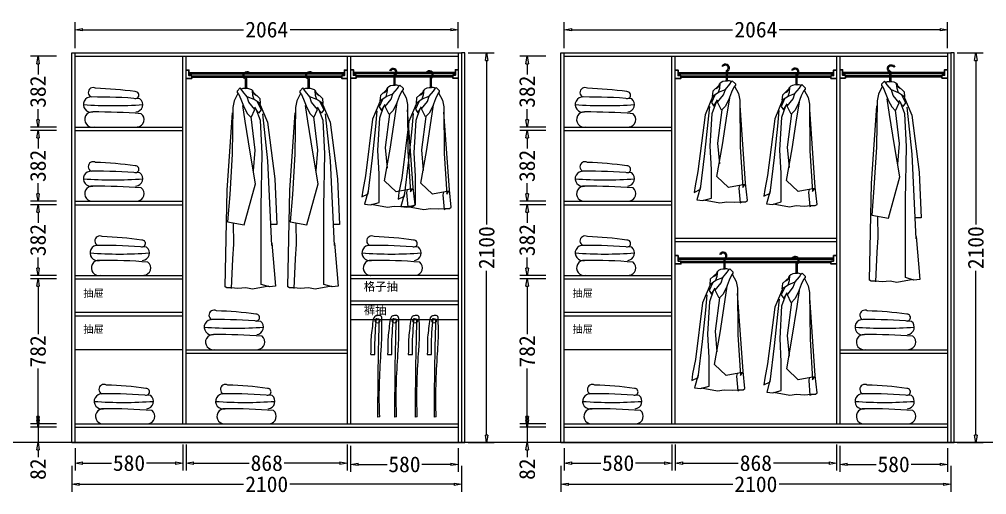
# Model space of a CAD drawing. Header units: millimetres. Extents: x 304407 to 361076, y -1262425 to -1203358.
# Drawn here: x 311761 to 316973, y -1225863 to -1223301 of the extents above; entities that cross this region are included whole.
import ezdxf

# ---------------------------------------------------------------- set-up
doc = ezdxf.new("R2010")
doc.units = ezdxf.units.MM
doc.header["$LTSCALE"] = 20
doc.layers.get('Defpoints').update_dxf_attribs({"color": 250})
for name, color, linetype in [('4', 1, 'Continuous'), ('6', 6, 'Continuous'), ('8', 8, 'Continuous'), ('LAYER10', 11, 'Continuous'), ('LAYER8', 11, 'Continuous'), ('图层3', 4, 'Continuous'), ('墙体', 40, 'Continuous')]:
    doc.layers.add(name, color=color, linetype=linetype)
doc.styles.get("Standard").update_dxf_attribs({"font": 'SimSun.ttf', "height": 85})
doc.styles.add('text', font='SimSun.ttf', dxfattribs={"height": 85})
doc.dimstyles.new('周文晶', dxfattribs={"dimtxt": 70, "dimasz": 40, "dimexe": 40, "dimexo": 30, "dimgap": 10, "dimtad": 0, "dimdec": 0, "dimtxsty": 'Standard', "dimblk": 'CLOSEDBLANK', "dimcen": 200, "dimclrd": 256, "dimclre": 256, "dimadec": 0, "dimazin": 0, "dimtfac": 1, "dimtdec": 0, "dimtmove": 0, "dimatfit": 3, "dimldrblk": 'CLOSEDBLANK', "dimfxl": 100, "dimfxlon": 1, "dimarcsym": 0})

# ---------------------------------------------------------------- blocks, each defined once
blk = doc.blocks.new('_ClosedBlank')
at = {"color": 0, "linetype": 'ByBlock', "lineweight": -2}
for p, q in [((-1, 0.17), (0, 0)), ((-1, 0.17), (-1, -0.17)), ((0, 0), (-1, -0.17))]:
    blk.add_line(p, q, dxfattribs=at)
blk = doc.blocks.new('*D796')
at = {"lineweight": -2, "transparency": 16777216}
for p, q in [((314697.3, -1225611.8), (314697.3, -1225733.3)), ((315277.3, -1225593.3), (315277.3, -1225733.3)), ((314737.3, -1225693.3), (314893.2, -1225693.3)), ((315237.3, -1225693.3), (315081.3, -1225693.3))]:
    blk.add_line(p, q, dxfattribs=at)
at = {"layer": 'Defpoints', "color": 0, "transparency": 16777216}
for p in [(315277.3, -1225481.8), (314697.3, -1225581.8), (315277.3, -1225693.3)]:
    blk.add_point(p, dxfattribs=at)
at = {"lineweight": -2, "transparency": 16777216, "xscale": 40, "yscale": 40, "zscale": 40, "rotation": 180}
blk.add_blockref('_ClosedBlank', (314697.3, -1225693.3), dxfattribs=at)
at = {"lineweight": -2, "transparency": 16777216, "xscale": 40, "yscale": 40, "zscale": 40}
blk.add_blockref('_ClosedBlank', (315277.3, -1225693.3), dxfattribs=at)
at = {"color": 0, "transparency": 16777216, "insert": (314987.3, -1225693.3), "char_height": 85, "attachment_point": 5}
blk.add_mtext('580', dxfattribs=at)
blk = doc.blocks.new('*D797')
at = {"lineweight": -2, "transparency": 16777216}
for p, q in [((315295.3, -1225593.3), (315295.3, -1225733.3)), ((316163.3, -1225593.3), (316163.3, -1225733.3)), ((315335.3, -1225693.3), (315634.7, -1225693.3)), ((316123.3, -1225693.3), (315823.8, -1225693.3))]:
    blk.add_line(p, q, dxfattribs=at)
at = {"layer": 'Defpoints', "color": 0, "transparency": 16777216}
for p in [(315295.3, -1223499.8), (316163.3, -1225481.8), (316163.3, -1225693.3)]:
    blk.add_point(p, dxfattribs=at)
at = {"lineweight": -2, "transparency": 16777216, "xscale": 40, "yscale": 40, "zscale": 40, "rotation": 180}
blk.add_blockref('_ClosedBlank', (315295.3, -1225693.3), dxfattribs=at)
at = {"lineweight": -2, "transparency": 16777216, "xscale": 40, "yscale": 40, "zscale": 40}
blk.add_blockref('_ClosedBlank', (316163.3, -1225693.3), dxfattribs=at)
at = {"color": 0, "transparency": 16777216, "insert": (315729.3, -1225693.3), "char_height": 85, "attachment_point": 5}
blk.add_mtext('868', dxfattribs=at)
blk = doc.blocks.new('*D798')
at = {"lineweight": -2, "transparency": 16777216}
for p, q in [((314697.3, -1223456.4), (314697.3, -1223316.4)), ((316761.3, -1223456.4), (316761.3, -1223316.4)), ((314737.3, -1223356.4), (315603.6, -1223356.4)), ((316721.3, -1223356.4), (315855, -1223356.4))]:
    blk.add_line(p, q, dxfattribs=at)
at = {"layer": 'Defpoints', "color": 0, "transparency": 16777216}
for p in [(316761.3, -1223356.4), (314697.3, -1223499.8), (316761.3, -1223499.8)]:
    blk.add_point(p, dxfattribs=at)
at = {"lineweight": -2, "transparency": 16777216, "xscale": 40, "yscale": 40, "zscale": 40, "rotation": 180}
blk.add_blockref('_ClosedBlank', (314697.3, -1223356.4), dxfattribs=at)
at = {"lineweight": -2, "transparency": 16777216, "xscale": 40, "yscale": 40, "zscale": 40}
blk.add_blockref('_ClosedBlank', (316761.3, -1223356.4), dxfattribs=at)
at = {"color": 0, "transparency": 16777216, "insert": (315729.3, -1223356.4), "char_height": 85, "attachment_point": 5}
blk.add_mtext('2064', dxfattribs=at)
blk = doc.blocks.new('*D799')
at = {"lineweight": -2, "transparency": 16777216}
for p, q in [((314679.3, -1225707.4), (314679.3, -1225847.4)), ((316779.3, -1225707.4), (316779.3, -1225847.4)), ((314719.3, -1225807.4), (315604.5, -1225807.4)), ((316739.3, -1225807.4), (315854, -1225807.4))]:
    blk.add_line(p, q, dxfattribs=at)
at = {"layer": 'Defpoints', "color": 0, "transparency": 16777216}
for p in [(314679.3, -1225581.8), (316779.3, -1225581.8), (316779.3, -1225807.4)]:
    blk.add_point(p, dxfattribs=at)
at = {"lineweight": -2, "transparency": 16777216, "xscale": 40, "yscale": 40, "zscale": 40, "rotation": 180}
blk.add_blockref('_ClosedBlank', (314679.3, -1225807.4), dxfattribs=at)
at = {"lineweight": -2, "transparency": 16777216, "xscale": 40, "yscale": 40, "zscale": 40}
blk.add_blockref('_ClosedBlank', (316779.3, -1225807.4), dxfattribs=at)
at = {"color": 0, "transparency": 16777216, "insert": (315729.3, -1225807.4), "char_height": 85, "attachment_point": 5}
blk.add_mtext('2100', dxfattribs=at)
blk = doc.blocks.new('*D800')
at = {"lineweight": -2, "transparency": 16777216}
for p, q in [((314497, -1225459.8), (314497, -1225419.8)), ((314597, -1225499.8), (314457, -1225499.8)), ((314497, -1225499.8), (314497, -1225581.8)), ((314597, -1225581.8), (314457, -1225581.8)), ((314497, -1225621.8), (314497, -1225661.8))]:
    blk.add_line(p, q, dxfattribs=at)
at = {"layer": 'Defpoints', "color": 0, "transparency": 16777216}
for p in [(314497, -1225499.8), (314697.3, -1225499.8), (314679.3, -1225581.8)]:
    blk.add_point(p, dxfattribs=at)
at = {"lineweight": -2, "transparency": 16777216, "xscale": 40, "yscale": 40, "zscale": 40}
for p, rotation in [((314497, -1225499.8), 270), ((314497, -1225581.8), 90)]:
    blk.add_blockref('_ClosedBlank', p, dxfattribs=dict(at, rotation=rotation))
at = {"color": 0, "transparency": 16777216, "insert": (314497, -1225725.9), "char_height": 85, "attachment_point": 5, "rotation": 90}
blk.add_mtext('82', dxfattribs=at)
blk = doc.blocks.new('*D801')
at = {"lineweight": -2, "transparency": 16777216}
for p, q in [((314597, -1224699.8), (314457, -1224699.8)), ((314497, -1224739.8), (314497, -1224997.7)), ((314497, -1225441.8), (314497, -1225183.9)), ((314597, -1225481.8), (314457, -1225481.8))]:
    blk.add_line(p, q, dxfattribs=at)
at = {"layer": 'Defpoints', "color": 0, "transparency": 16777216}
for p in [(314497, -1224699.8), (314697.3, -1224699.8), (314697.3, -1225481.8)]:
    blk.add_point(p, dxfattribs=at)
at = {"lineweight": -2, "transparency": 16777216, "xscale": 40, "yscale": 40, "zscale": 40}
for p, rotation in [((314497, -1224699.8), 90), ((314497, -1225481.8), 270)]:
    blk.add_blockref('_ClosedBlank', p, dxfattribs=dict(at, rotation=rotation))
at = {"color": 0, "transparency": 16777216, "insert": (314497, -1225090.8), "char_height": 85, "attachment_point": 5, "rotation": 90}
blk.add_mtext('782', dxfattribs=at)
blk = doc.blocks.new('*D802')
at = {"lineweight": -2, "transparency": 16777216}
for p, q in [((314597, -1224299.8), (314457, -1224299.8)), ((314497, -1224339.8), (314497, -1224397.4)), ((314497, -1224641.8), (314497, -1224584.1)), ((314597, -1224681.8), (314457, -1224681.8))]:
    blk.add_line(p, q, dxfattribs=at)
at = {"layer": 'Defpoints', "color": 0, "transparency": 16777216}
for p in [(314497, -1224299.8), (314697.3, -1224299.8), (314697.3, -1224681.8)]:
    blk.add_point(p, dxfattribs=at)
at = {"lineweight": -2, "transparency": 16777216, "xscale": 40, "yscale": 40, "zscale": 40}
for p, rotation in [((314497, -1224299.8), 90), ((314497, -1224681.8), 270)]:
    blk.add_blockref('_ClosedBlank', p, dxfattribs=dict(at, rotation=rotation))
at = {"color": 0, "transparency": 16777216, "insert": (314497, -1224490.8), "char_height": 85, "attachment_point": 5, "rotation": 90}
blk.add_mtext('382', dxfattribs=at)
blk = doc.blocks.new('*D803')
at = {"lineweight": -2, "transparency": 16777216}
for p, q in [((314597, -1223899.8), (314457, -1223899.8)), ((314497, -1223939.8), (314497, -1223997.4)), ((314497, -1224241.8), (314497, -1224184.1)), ((314597, -1224281.8), (314457, -1224281.8))]:
    blk.add_line(p, q, dxfattribs=at)
at = {"layer": 'Defpoints', "color": 0, "transparency": 16777216}
for p in [(314497, -1223899.8), (314697.3, -1223899.8), (314697.3, -1224281.8)]:
    blk.add_point(p, dxfattribs=at)
at = {"lineweight": -2, "transparency": 16777216, "xscale": 40, "yscale": 40, "zscale": 40}
for p, rotation in [((314497, -1223899.8), 90), ((314497, -1224281.8), 270)]:
    blk.add_blockref('_ClosedBlank', p, dxfattribs=dict(at, rotation=rotation))
at = {"color": 0, "transparency": 16777216, "insert": (314497, -1224090.8), "char_height": 85, "attachment_point": 5, "rotation": 90}
blk.add_mtext('382', dxfattribs=at)
blk = doc.blocks.new('*D804')
at = {"lineweight": -2, "transparency": 16777216}
for p, q in [((314597, -1223499.8), (314457, -1223499.8)), ((314497, -1223539.8), (314497, -1223597.4)), ((314497, -1223841.8), (314497, -1223784.1)), ((314597, -1223881.8), (314457, -1223881.8))]:
    blk.add_line(p, q, dxfattribs=at)
at = {"layer": 'Defpoints', "color": 0, "transparency": 16777216}
for p in [(314497, -1223499.8), (314697.3, -1223499.8), (314697.3, -1223881.8)]:
    blk.add_point(p, dxfattribs=at)
at = {"lineweight": -2, "transparency": 16777216, "xscale": 40, "yscale": 40, "zscale": 40}
for p, rotation in [((314497, -1223499.8), 90), ((314497, -1223881.8), 270)]:
    blk.add_blockref('_ClosedBlank', p, dxfattribs=dict(at, rotation=rotation))
at = {"color": 0, "transparency": 16777216, "insert": (314497, -1223690.8), "char_height": 85, "attachment_point": 5, "rotation": 90}
blk.add_mtext('382', dxfattribs=at)
blk = doc.blocks.new('*D805')
at = {"lineweight": -2, "transparency": 16777216}
for p, q in [((316814.2, -1223481.8), (316954.2, -1223481.8)), ((316914.2, -1223521.8), (316914.2, -1224407)), ((316914.2, -1225541.8), (316914.2, -1224656.5)), ((316814.2, -1225581.8), (316954.2, -1225581.8))]:
    blk.add_line(p, q, dxfattribs=at)
at = {"layer": 'Defpoints', "color": 0, "transparency": 16777216}
for p in [(316779.3, -1223481.8), (316914.2, -1223481.8), (316779.3, -1225581.8)]:
    blk.add_point(p, dxfattribs=at)
at = {"lineweight": -2, "transparency": 16777216, "xscale": 40, "yscale": 40, "zscale": 40}
for p, rotation in [((316914.2, -1223481.8), 90), ((316914.2, -1225581.8), 270)]:
    blk.add_blockref('_ClosedBlank', p, dxfattribs=dict(at, rotation=rotation))
at = {"color": 0, "transparency": 16777216, "insert": (316914.2, -1224531.8), "char_height": 85, "attachment_point": 5, "rotation": 90}
blk.add_mtext('2100', dxfattribs=at)
blk = doc.blocks.new('*D806')
at = {"lineweight": -2, "transparency": 16777216}
for p, q in [((316181.3, -1225600), (316181.3, -1225740)), ((316761.3, -1225611.8), (316761.3, -1225740)), ((316221.3, -1225700), (316377.2, -1225700)), ((316721.3, -1225700), (316565.3, -1225700))]:
    blk.add_line(p, q, dxfattribs=at)
at = {"layer": 'Defpoints', "color": 0, "transparency": 16777216}
for p in [(316181.3, -1225481.8), (316761.3, -1225581.8), (316761.3, -1225700)]:
    blk.add_point(p, dxfattribs=at)
at = {"lineweight": -2, "transparency": 16777216, "xscale": 40, "yscale": 40, "zscale": 40, "rotation": 180}
blk.add_blockref('_ClosedBlank', (316181.3, -1225700), dxfattribs=at)
at = {"lineweight": -2, "transparency": 16777216, "xscale": 40, "yscale": 40, "zscale": 40}
blk.add_blockref('_ClosedBlank', (316761.3, -1225700), dxfattribs=at)
at = {"color": 0, "transparency": 16777216, "insert": (316471.3, -1225700), "char_height": 85, "attachment_point": 5}
blk.add_mtext('580', dxfattribs=at)
blk = doc.blocks.new('*D752')
at = {"lineweight": -2, "transparency": 16777216}
for p, q in [((312062.1, -1225611.8), (312062.1, -1225733.3)), ((312642.1, -1225593.3), (312642.1, -1225733.3)), ((312102.1, -1225693.3), (312258.1, -1225693.3)), ((312602.1, -1225693.3), (312446.2, -1225693.3))]:
    blk.add_line(p, q, dxfattribs=at)
at = {"layer": 'Defpoints', "color": 0, "transparency": 16777216}
for p in [(312642.1, -1225481.8), (312062.1, -1225581.8), (312642.1, -1225693.3)]:
    blk.add_point(p, dxfattribs=at)
at = {"lineweight": -2, "transparency": 16777216, "xscale": 40, "yscale": 40, "zscale": 40, "rotation": 180}
blk.add_blockref('_ClosedBlank', (312062.1, -1225693.3), dxfattribs=at)
at = {"lineweight": -2, "transparency": 16777216, "xscale": 40, "yscale": 40, "zscale": 40}
blk.add_blockref('_ClosedBlank', (312642.1, -1225693.3), dxfattribs=at)
at = {"color": 0, "transparency": 16777216, "insert": (312352.1, -1225693.3), "char_height": 85, "attachment_point": 5}
blk.add_mtext('580', dxfattribs=at)
blk = doc.blocks.new('*D753')
at = {"lineweight": -2, "transparency": 16777216}
for p, q in [((312660.1, -1225593.3), (312660.1, -1225733.3)), ((313528.1, -1225593.3), (313528.1, -1225733.3)), ((312700.1, -1225693.3), (312999.6, -1225693.3)), ((313488.1, -1225693.3), (313188.7, -1225693.3))]:
    blk.add_line(p, q, dxfattribs=at)
at = {"layer": 'Defpoints', "color": 0, "transparency": 16777216}
for p in [(312660.1, -1223499.8), (313528.1, -1225481.8), (313528.1, -1225693.3)]:
    blk.add_point(p, dxfattribs=at)
at = {"lineweight": -2, "transparency": 16777216, "xscale": 40, "yscale": 40, "zscale": 40, "rotation": 180}
blk.add_blockref('_ClosedBlank', (312660.1, -1225693.3), dxfattribs=at)
at = {"lineweight": -2, "transparency": 16777216, "xscale": 40, "yscale": 40, "zscale": 40}
blk.add_blockref('_ClosedBlank', (313528.1, -1225693.3), dxfattribs=at)
at = {"color": 0, "transparency": 16777216, "insert": (313094.1, -1225693.3), "char_height": 85, "attachment_point": 5}
blk.add_mtext('868', dxfattribs=at)
blk = doc.blocks.new('*D754')
at = {"lineweight": -2, "transparency": 16777216}
for p, q in [((312062.1, -1223456.4), (312062.1, -1223316.4)), ((314126.1, -1223456.4), (314126.1, -1223316.4)), ((312102.1, -1223356.4), (312968.5, -1223356.4)), ((314086.1, -1223356.4), (313219.8, -1223356.4))]:
    blk.add_line(p, q, dxfattribs=at)
at = {"layer": 'Defpoints', "color": 0, "transparency": 16777216}
for p in [(314126.1, -1223356.4), (312062.1, -1223499.8), (314126.1, -1223499.8)]:
    blk.add_point(p, dxfattribs=at)
at = {"lineweight": -2, "transparency": 16777216, "xscale": 40, "yscale": 40, "zscale": 40, "rotation": 180}
blk.add_blockref('_ClosedBlank', (312062.1, -1223356.4), dxfattribs=at)
at = {"lineweight": -2, "transparency": 16777216, "xscale": 40, "yscale": 40, "zscale": 40}
blk.add_blockref('_ClosedBlank', (314126.1, -1223356.4), dxfattribs=at)
at = {"color": 0, "transparency": 16777216, "insert": (313094.1, -1223356.4), "char_height": 85, "attachment_point": 5}
blk.add_mtext('2064', dxfattribs=at)
blk = doc.blocks.new('*D755')
at = {"lineweight": -2, "transparency": 16777216}
for p, q in [((312044.1, -1225707.4), (312044.1, -1225847.4)), ((314144.1, -1225707.4), (314144.1, -1225847.4)), ((312084.1, -1225807.4), (312969.4, -1225807.4)), ((314104.1, -1225807.4), (313218.9, -1225807.4))]:
    blk.add_line(p, q, dxfattribs=at)
at = {"layer": 'Defpoints', "color": 0, "transparency": 16777216}
for p in [(312044.1, -1225581.8), (314144.1, -1225581.8), (314144.1, -1225807.4)]:
    blk.add_point(p, dxfattribs=at)
at = {"lineweight": -2, "transparency": 16777216, "xscale": 40, "yscale": 40, "zscale": 40, "rotation": 180}
blk.add_blockref('_ClosedBlank', (312044.1, -1225807.4), dxfattribs=at)
at = {"lineweight": -2, "transparency": 16777216, "xscale": 40, "yscale": 40, "zscale": 40}
blk.add_blockref('_ClosedBlank', (314144.1, -1225807.4), dxfattribs=at)
at = {"color": 0, "transparency": 16777216, "insert": (313094.1, -1225807.4), "char_height": 85, "attachment_point": 5}
blk.add_mtext('2100', dxfattribs=at)
blk = doc.blocks.new('*D756')
at = {"lineweight": -2, "transparency": 16777216}
for p, q in [((311861.9, -1225459.8), (311861.9, -1225419.8)), ((311961.9, -1225499.8), (311821.9, -1225499.8)), ((311861.9, -1225499.8), (311861.9, -1225581.8)), ((311961.9, -1225581.8), (311821.9, -1225581.8)), ((311861.9, -1225621.8), (311861.9, -1225661.8))]:
    blk.add_line(p, q, dxfattribs=at)
at = {"layer": 'Defpoints', "color": 0, "transparency": 16777216}
for p in [(311861.9, -1225499.8), (312062.1, -1225499.8), (312044.1, -1225581.8)]:
    blk.add_point(p, dxfattribs=at)
at = {"lineweight": -2, "transparency": 16777216, "xscale": 40, "yscale": 40, "zscale": 40}
for p, rotation in [((311861.9, -1225499.8), 270), ((311861.9, -1225581.8), 90)]:
    blk.add_blockref('_ClosedBlank', p, dxfattribs=dict(at, rotation=rotation))
at = {"color": 0, "transparency": 16777216, "insert": (311861.9, -1225725.9), "char_height": 85, "attachment_point": 5, "rotation": 90}
blk.add_mtext('82', dxfattribs=at)
blk = doc.blocks.new('*D757')
at = {"lineweight": -2, "transparency": 16777216}
for p, q in [((311961.9, -1224699.8), (311821.9, -1224699.8)), ((311861.9, -1224739.8), (311861.9, -1224997.7)), ((311861.9, -1225441.8), (311861.9, -1225183.9)), ((311961.9, -1225481.8), (311821.9, -1225481.8))]:
    blk.add_line(p, q, dxfattribs=at)
at = {"layer": 'Defpoints', "color": 0, "transparency": 16777216}
for p in [(311861.9, -1224699.8), (312062.1, -1224699.8), (312062.1, -1225481.8)]:
    blk.add_point(p, dxfattribs=at)
at = {"lineweight": -2, "transparency": 16777216, "xscale": 40, "yscale": 40, "zscale": 40}
for p, rotation in [((311861.9, -1224699.8), 90), ((311861.9, -1225481.8), 270)]:
    blk.add_blockref('_ClosedBlank', p, dxfattribs=dict(at, rotation=rotation))
at = {"color": 0, "transparency": 16777216, "insert": (311861.9, -1225090.8), "char_height": 85, "attachment_point": 5, "rotation": 90}
blk.add_mtext('782', dxfattribs=at)
blk = doc.blocks.new('*D758')
at = {"lineweight": -2, "transparency": 16777216}
for p, q in [((311961.9, -1224299.8), (311821.9, -1224299.8)), ((311861.9, -1224339.8), (311861.9, -1224397.4)), ((311861.9, -1224641.8), (311861.9, -1224584.1)), ((311961.9, -1224681.8), (311821.9, -1224681.8))]:
    blk.add_line(p, q, dxfattribs=at)
at = {"layer": 'Defpoints', "color": 0, "transparency": 16777216}
for p in [(311861.9, -1224299.8), (312062.1, -1224299.8), (312062.1, -1224681.8)]:
    blk.add_point(p, dxfattribs=at)
at = {"lineweight": -2, "transparency": 16777216, "xscale": 40, "yscale": 40, "zscale": 40}
for p, rotation in [((311861.9, -1224299.8), 90), ((311861.9, -1224681.8), 270)]:
    blk.add_blockref('_ClosedBlank', p, dxfattribs=dict(at, rotation=rotation))
at = {"color": 0, "transparency": 16777216, "insert": (311861.9, -1224490.8), "char_height": 85, "attachment_point": 5, "rotation": 90}
blk.add_mtext('382', dxfattribs=at)
blk = doc.blocks.new('*D759')
at = {"lineweight": -2, "transparency": 16777216}
for p, q in [((311961.9, -1223899.8), (311821.9, -1223899.8)), ((311861.9, -1223939.8), (311861.9, -1223997.4)), ((311861.9, -1224241.8), (311861.9, -1224184.1)), ((311961.9, -1224281.8), (311821.9, -1224281.8))]:
    blk.add_line(p, q, dxfattribs=at)
at = {"layer": 'Defpoints', "color": 0, "transparency": 16777216}
for p in [(311861.9, -1223899.8), (312062.1, -1223899.8), (312062.1, -1224281.8)]:
    blk.add_point(p, dxfattribs=at)
at = {"lineweight": -2, "transparency": 16777216, "xscale": 40, "yscale": 40, "zscale": 40}
for p, rotation in [((311861.9, -1223899.8), 90), ((311861.9, -1224281.8), 270)]:
    blk.add_blockref('_ClosedBlank', p, dxfattribs=dict(at, rotation=rotation))
at = {"color": 0, "transparency": 16777216, "insert": (311861.9, -1224090.8), "char_height": 85, "attachment_point": 5, "rotation": 90}
blk.add_mtext('382', dxfattribs=at)
blk = doc.blocks.new('*D760')
at = {"lineweight": -2, "transparency": 16777216}
for p, q in [((311961.9, -1223499.8), (311821.9, -1223499.8)), ((311861.9, -1223539.8), (311861.9, -1223597.4)), ((311861.9, -1223841.8), (311861.9, -1223784.1)), ((311961.9, -1223881.8), (311821.9, -1223881.8))]:
    blk.add_line(p, q, dxfattribs=at)
at = {"layer": 'Defpoints', "color": 0, "transparency": 16777216}
for p in [(311861.9, -1223499.8), (312062.1, -1223499.8), (312062.1, -1223881.8)]:
    blk.add_point(p, dxfattribs=at)
at = {"lineweight": -2, "transparency": 16777216, "xscale": 40, "yscale": 40, "zscale": 40}
for p, rotation in [((311861.9, -1223499.8), 90), ((311861.9, -1223881.8), 270)]:
    blk.add_blockref('_ClosedBlank', p, dxfattribs=dict(at, rotation=rotation))
at = {"color": 0, "transparency": 16777216, "insert": (311861.9, -1223690.8), "char_height": 85, "attachment_point": 5, "rotation": 90}
blk.add_mtext('382', dxfattribs=at)
blk = doc.blocks.new('*D761')
at = {"lineweight": -2, "transparency": 16777216}
for p, q in [((314179, -1223481.8), (314319, -1223481.8)), ((314279, -1223521.8), (314279, -1224407)), ((314279, -1225541.8), (314279, -1224656.5)), ((314179, -1225581.8), (314319, -1225581.8))]:
    blk.add_line(p, q, dxfattribs=at)
at = {"layer": 'Defpoints', "color": 0, "transparency": 16777216}
for p in [(314144.1, -1223481.8), (314279, -1223481.8), (314144.1, -1225581.8)]:
    blk.add_point(p, dxfattribs=at)
at = {"lineweight": -2, "transparency": 16777216, "xscale": 40, "yscale": 40, "zscale": 40}
for p, rotation in [((314279, -1223481.8), 90), ((314279, -1225581.8), 270)]:
    blk.add_blockref('_ClosedBlank', p, dxfattribs=dict(at, rotation=rotation))
at = {"color": 0, "transparency": 16777216, "insert": (314279, -1224531.8), "char_height": 85, "attachment_point": 5, "rotation": 90}
blk.add_mtext('2100', dxfattribs=at)
blk = doc.blocks.new('*D762')
at = {"lineweight": -2, "transparency": 16777216}
for p, q in [((313546.1, -1225600), (313546.1, -1225740)), ((314126.1, -1225611.8), (314126.1, -1225740)), ((313586.1, -1225700), (313742.1, -1225700)), ((314086.1, -1225700), (313930.2, -1225700))]:
    blk.add_line(p, q, dxfattribs=at)
at = {"layer": 'Defpoints', "color": 0, "transparency": 16777216}
for p in [(313546.1, -1225481.8), (314126.1, -1225581.8), (314126.1, -1225700)]:
    blk.add_point(p, dxfattribs=at)
at = {"lineweight": -2, "transparency": 16777216, "xscale": 40, "yscale": 40, "zscale": 40, "rotation": 180}
blk.add_blockref('_ClosedBlank', (313546.1, -1225700), dxfattribs=at)
at = {"lineweight": -2, "transparency": 16777216, "xscale": 40, "yscale": 40, "zscale": 40}
blk.add_blockref('_ClosedBlank', (314126.1, -1225700), dxfattribs=at)
at = {"color": 0, "transparency": 16777216, "insert": (313836.1, -1225700), "char_height": 85, "attachment_point": 5}
blk.add_mtext('580', dxfattribs=at)
blk = doc.blocks.new('A$C1C5764E0')
at = {"layer": '8'}
for p, q in [((172.3, 708.4), (172.3, 657.4)), ((178.3, 708.4), (178.3, 657.4)), ((135.3, 635.3), (99.9, 601.9)), ((137.4, 618.5), (140.1, 644.9)), ((167.9, 611.6), (191.5, 639.3)), ((191.5, 639.3), (201.2, 654.6)), ((201.2, 654.6), (205.3, 658.7)), ((205.3, 658.7), (222, 642.1)), ((222, 635.2), (213.6, 624.1)), ((217.8, 629.6), (238.6, 589.4)), ((222, 642.1), (222, 635.2)), ((103, 580.9), (58.4, 475.1)), ((113.7, 585.2), (93.2, 541.7)), ((99.9, 601.9), (97.1, 574.2)), ((97.1, 574.2), (130.4, 596.4)), ((126.3, 542.3), (158.2, 582.5)), ((130.4, 596.4), (137.4, 618.5)), ((130.4, 596.4), (167.9, 611.6)), ((158.2, 582.5), (167.9, 611.6)), ((201.2, 597.8), (184.5, 553.4)), ((213.6, 624.1), (201.2, 597.8)), ((238.6, 589.4), (245.5, 553.4)), ((93.2, 541.7), (106.3, 522.1)), ((96.5, 482.8), (119.4, 544.9)), ((106.3, 522.1), (125.9, 554.7)), ((147.1, 499.3), (126.3, 542.3)), ((184.5, 553.4), (166.5, 520.1)), ((178.3, 479.5), (191.3, 564.6)), ((245.5, 553.4), (248.3, 302.5)), ((276.4, 106.8), (247, 525.3)), ((58.4, 475.1), (19.5, 168.8)), ((75, 435), (83.4, 518.8)), ((86.6, 306.3), (96.5, 482.8)), ((148.8, 502.4), (125.9, 322.6)), ((166.5, 520.1), (147.1, 499.3)), ((152.1, 312.8), (178.3, 479.5)), ((57, 265.8), (75, 435)), ((122.6, 142.8), (152.1, 312.8)), ((125.9, 322.6), (135.7, 211.4)), ((34.3, 73.1), (57, 265.8)), ((93.2, 180.9), (86.6, 306.3)), ((248.3, 302.5), (262.2, 83.5)), ((19.5, 168.8), (4.8, 92.7)), ((93.2, 26.2), (93.2, 180.9)), ((184.8, 82.8), (122.6, 142.8)), ((286.7, 13.1), (276.4, 106.8)), ((4.8, 92.7), (0, 56.7)), ((0, 56.7), (34.3, 73.1)), ((34.3, 86.2), (14.7, 16.3)), ((273.1, 99.1), (184.8, 82.8)), ((244.2, 93.8), (240.9, 79.6)), ((240.9, 79.6), (247.4, 1.1)), ((262.2, 83.5), (273.1, 99.1)), ((14.7, 16.3), (47.4, 13.1)), ((47.4, 13.1), (93.2, 26.2)), ((50.7, 16.3), (139, 0)), ((139, 0), (175, 6.5)), ((175, 6.5), (217.5, 3.3)), ((217.5, 3.3), (253.5, 6.5)), ((247.4, 1.1), (254, 3.3)), ((253.5, 6.5), (276.9, 6.5)), ((276.9, 6.5), (286.7, 13.1))]:
    blk.add_line(p, q, dxfattribs=at)
for centre, radius, start, end in [((168.9, 727.1), 20.9, 296.6338, 159.5285), ((168.9, 727.1), 14.9, 296.6338, 150.6175), ((175.9, 709.9), 3.91, 94.6712, 201.9626), ((110.9, 641.2), 25.1, 286.2636, 2.0248), ((168.9, 613.1), 43.9, 77.6993, 138.5966), ((186.2, 639.8), 18, 42.48, 116.3392)]:
    blk.add_arc(centre, radius, start, end, dxfattribs=at)
blk = doc.blocks.new('A$C4F477F88')
at = {"layer": 'LAYER10'}
blk.add_blockref('A$C1C5764E0', (0, 0), dxfattribs=at)
blk = doc.blocks.new('A$C5E603B19')
at = {"layer": 'LAYER8'}
blk.add_blockref('A$C4F477F88', (0, 0), dxfattribs=at)
blk = doc.blocks.new('A$C1B0A679D')
at = {"layer": '图层3'}
blk.add_blockref('A$C5E603B19', (0, 0), dxfattribs=at)
blk = doc.blocks.new('A$C52EB379C')
at = {"layer": '8'}
for p, q in [((163.3, 1134.6), (163.3, 1083.5)), ((169.3, 1134.6), (169.3, 1083.5)), ((126.4, 1061.5), (91, 1028.1)), ((121.5, 1022.5), (128.4, 1044.7)), ((128.4, 1044.7), (131.2, 1071)), ((159, 1037.8), (182.5, 1065.5)), ((182.5, 1065.5), (192.3, 1080.7)), ((192.3, 1080.7), (196.4, 1084.9)), ((204.7, 1050.2), (192.3, 1023.9)), ((196.4, 1084.9), (213.1, 1068.3)), ((213.1, 1061.3), (204.7, 1050.2)), ((208.9, 1055.8), (229.7, 1015.6)), ((213.1, 1068.3), (213.1, 1061.3)), ((94.1, 1007.1), (49.5, 901.3)), ((104.8, 1011.4), (84.3, 967.8)), ((91, 1028.1), (88.2, 1000.3)), ((88.2, 1000.3), (121.5, 1022.5)), ((117.4, 968.5), (149.3, 1008.7)), ((121.5, 1022.5), (159, 1037.8)), ((149.3, 1008.7), (159, 1037.8)), ((169.3, 905.7), (182.4, 990.7)), ((192.3, 1023.9), (175.6, 979.5)), ((229.7, 1015.6), (236.6, 979.5)), ((66.1, 861.1), (74.5, 944.9)), ((84.3, 967.8), (97.4, 948.2)), ((87.6, 909), (110.5, 971.1)), ((97.4, 948.2), (117, 980.9)), ((138.2, 925.5), (117.4, 968.5)), ((157.6, 946.3), (138.2, 925.5)), ((175.6, 979.5), (157.6, 946.3)), ((236.6, 979.5), (239.4, 728.7)), ((267.5, 533), (238.1, 951.5)), ((49.5, 901.3), (10.6, 595)), ((77.7, 732.4), (87.6, 909)), ((139.9, 928.6), (117, 748.8)), ((143.2, 738.9), (169.3, 905.7)), ((48.1, 692), (66.1, 861.1)), ((84.3, 444.7), (77.7, 732.4)), ((113.7, 568.9), (143.2, 738.9)), ((117, 748.8), (126.8, 637.6)), ((25.4, 235.4), (48.1, 692)), ((239.4, 728.7), (253.3, 509.7)), ((10.6, 595), (0, 349)), ((175.9, 346.6), (113.7, 568.9)), ((277.8, 13.1), (267.5, 533)), ((253.3, 509.7), (264.2, 362.9)), ((84.3, 26.2), (84.3, 444.7)), ((0, 349), (31, 349)), ((264.2, 362.9), (175.9, 346.6)), ((235.3, 357.6), (232, 242)), ((25.4, 248.5), (5.8, 16.3)), ((232, 242), (238.5, 163.5)), ((238.5, 163.5), (245.1, 3.3)), ((5.8, 16.3), (38.5, 13.1)), ((38.5, 13.1), (84.3, 26.2)), ((41.7, 16.3), (130.1, 0)), ((130.1, 0), (166.1, 6.5)), ((166.1, 6.5), (208.6, 3.3)), ((208.6, 3.3), (244.6, 6.5)), ((244.6, 6.5), (268, 6.5)), ((268, 6.5), (277.8, 13.1))]:
    blk.add_line(p, q, dxfattribs=at)
for centre, radius, start, end in [((160, 1153.2), 20.9, 296.6338, 159.5285), ((160, 1153.2), 14.9, 296.6338, 150.6175), ((167, 1136), 3.91, 94.6712, 201.9626), ((102, 1067.4), 25.1, 286.2636, 2.0248), ((160, 1039.2), 43.9, 77.6993, 138.5966), ((177.3, 1066), 18, 42.48, 116.3392)]:
    blk.add_arc(centre, radius, start, end, dxfattribs=at)
blk = doc.blocks.new('A$C05785CA5')
at = {"layer": 'LAYER10'}
blk.add_blockref('A$C52EB379C', (0, 0), dxfattribs=at)
blk = doc.blocks.new('A$C100967EE')
at = {"layer": 'LAYER10'}
blk.add_blockref('A$C05785CA5', (0, 0), dxfattribs=at)
blk = doc.blocks.new('A$C65D30603')
at = {"layer": 'LAYER8'}
blk.add_blockref('A$C100967EE', (0, 0), dxfattribs=at)
blk = doc.blocks.new('A$C50CE712E')
at = {"layer": '图层3'}
blk.add_blockref('A$C65D30603', (0, 0), dxfattribs=at)
blk = doc.blocks.new('A$C11F00F61')
at = {"color": 8}
blk.add_line((48.2, 0), (290.3, 1.2), dxfattribs=at)
at = {"layer": '墙体', "color": 8}
for centre, radius, start, end in [((52.6, 186.6), 26.7, 59.8021, 244.0801), ((9.8, -1698.7), 1909.1, 81.8981, 88.3112), ((41, 121.6), 41, 86.0834, 284.0988), ((53.8, -3125.6), 3288.1, 85.6244, 90.1755), ((280.3, 173), 18.4, 260.1551, 94.4157), ((159.2, 2329.1), 2213.2, 265.8756, 274.159), ((279.7, 121.7), 40, 274.9406, 51.3165), ((48.2, 41), 41, 86.0834, 284.0988), ((61, -3206.2), 3288.1, 85.6244, 90.1755), ((286.9, 41.1), 40, 274.9406, 51.3165)]:
    blk.add_arc(centre, radius, start, end, dxfattribs=at)
blk = doc.blocks.new('A$C3B9601DC')
at = {"layer": '4', "color": 8}
blk.add_line((62, 1.5), (47.4, 0), dxfattribs=at)
for points, knots in [([(62, 1.5), (55.4, 144.3), (62.8, 324.3), (78.7, 548.8), (75.2, 622.1), (75.7, 684.6), (46.8, 686.9), (17.9, 676.1), (12.7, 599.8), (-1.5, 524.3), (4.4, 450.4), (0, 421.8)], [0, 0, 0, 0, 428.516837, 544.203019, 664.137455, 677.621305, 701.749401, 722.125787, 770.743064, 895.133582, 980.731534, 980.731534, 980.731534, 980.731534]), ([(37.8, 667.5), (32.8, 603.2), (26.4, 521.3), (26.8, 439.3), (26.9, 421.8)], [0, 0, 0, 0, 193.394932, 246.046188, 246.046188, 246.046188, 246.046188])]:
    blk.add_open_spline(points, degree=3, knots=knots, dxfattribs=at)
blk.add_spline([(57.6, 658.7), (53.2, 497.8), (47.4, 0)], degree=3, dxfattribs=at)
blk.add_open_spline([(1.4, 421.8), (10.7, 421.8), (19.9, 421.8), (29.2, 421.8)], degree=3, dxfattribs=at)
at = {"layer": '6', "color": 8}
blk.add_circle((47.2, 648.9), 15, dxfattribs=at)
blk = doc.blocks.new('edr334343')
at = {"layer": '6', "color": 8, "xscale": 0.7999999999301508, "yscale": 0.7999999999301508, "zscale": 0.7999999999301508}
for p in [(311012.9, -1202094.7), (311104.2, -1202094.7), (311215.5, -1202094.7), (311317.6, -1202094.7)]:
    blk.add_blockref('A$C3B9601DC', p, dxfattribs=at)

msp = doc.modelspace()

# ---------------------------------------------------------------- linework, layer by layer
for p, q in [((312044.1, -1225581.8), (312044.1, -1223481.8)), ((312044.1, -1223481.8), (314144.1, -1223481.8)), ((312062.1, -1225581.8), (312062.1, -1223481.8)), ((314126.1, -1223481.8), (314126.1, -1225581.8)), ((314144.1, -1223481.8), (314144.1, -1225581.8)), ((314162.1, -1223481.8), (314144.1, -1223481.8)), ((314162.1, -1225581.8), (314162.1, -1223481.8)), ((314679.3, -1225581.8), (314679.3, -1223481.8)), ((314679.3, -1223481.8), (316779.3, -1223481.8)), ((314697.3, -1225581.8), (314697.3, -1223481.8)), ((316761.3, -1223481.8), (316761.3, -1225581.8)), ((316779.3, -1223481.8), (316779.3, -1225581.8)), ((316797.3, -1223481.8), (316779.3, -1223481.8)), ((316797.3, -1225581.8), (316797.3, -1223481.8)), ((312062.1, -1223499.8), (314126.1, -1223499.8)), ((312642.1, -1225481.8), (312642.1, -1223499.8)), ((312660.1, -1225481.8), (312660.1, -1223499.8)), ((313528.1, -1223499.8), (313528.1, -1225481.8)), ((313546.1, -1223499.8), (313546.1, -1225481.8)), ((314697.3, -1223499.8), (316761.3, -1223499.8)), ((315277.3, -1225481.8), (315277.3, -1223499.8)), ((315295.3, -1225481.8), (315295.3, -1223499.8)), ((316163.3, -1223499.8), (316163.3, -1225481.8)), ((316181.3, -1223499.8), (316181.3, -1225481.8)), ((312062.1, -1223881.8), (312642.1, -1223881.8)), ((312062.1, -1223899.8), (312642.1, -1223899.8)), ((314697.3, -1223881.8), (315277.3, -1223881.8)), ((314697.3, -1223899.8), (315277.3, -1223899.8)), ((312062.1, -1224281.8), (312642.1, -1224281.8)), ((312062.1, -1224299.8), (312642.1, -1224299.8)), ((314697.3, -1224281.8), (315277.3, -1224281.8)), ((314697.3, -1224299.8), (315277.3, -1224299.8)), ((316163.3, -1224481.8), (315295.3, -1224481.8)), ((316163.3, -1224499.8), (315295.3, -1224499.8)), ((312062.1, -1224681.8), (312642.1, -1224681.8)), ((314126.1, -1224681.8), (313546.1, -1224681.8)), ((314697.3, -1224681.8), (315277.3, -1224681.8)), ((312062.1, -1224699.8), (312642.1, -1224699.8)), ((314126.1, -1224699.8), (313546.1, -1224699.8)), ((314697.3, -1224699.8), (315277.3, -1224699.8)), ((314126.1, -1224819.8), (313546.1, -1224819.8)), ((314126.1, -1224839.8), (313546.1, -1224839.8)), ((312062.1, -1224879.8), (312642.1, -1224879.8)), ((314697.3, -1224879.8), (315277.3, -1224879.8)), ((312062.1, -1224899.8), (312642.1, -1224899.8)), ((314126.1, -1224919.8), (313546.1, -1224919.8)), ((314697.3, -1224899.8), (315277.3, -1224899.8)), ((312062.1, -1225079.8), (312642.1, -1225079.8)), ((312660.1, -1225081.8), (313528.1, -1225081.8)), ((312660.1, -1225099.8), (313528.1, -1225099.8)), ((314697.3, -1225079.8), (315277.3, -1225079.8)), ((316181.3, -1225081.8), (316761.3, -1225081.8)), ((316181.3, -1225099.8), (316761.3, -1225099.8)), ((312062.1, -1225481.8), (314126.1, -1225481.8)), ((312062.1, -1225499.8), (314126.1, -1225499.8)), ((314697.3, -1225481.8), (316761.3, -1225481.8)), ((314697.3, -1225499.8), (316761.3, -1225499.8)), ((312044.1, -1225581.8), (314144.1, -1225581.8)), ((314144.1, -1225581.8), (314162.1, -1225581.8)), ((314679.3, -1225581.8), (316779.3, -1225581.8)), ((316779.3, -1225581.8), (316797.3, -1225581.8))]:
    msp.add_line(p, q)
at = {"color": 8}
msp.add_line((361075.9, -1225581.8), (304407.4, -1225581.8), dxfattribs=at)
msp.add_line((361075.9, -1225581.8), (304407.4, -1225581.8), dxfattribs=at)
at = {"lineweight": 30}
for points in [[(312660.1, -1223574.1), (312675.1, -1223574.1), (312675.1, -1223604.1), (312690.1, -1223604.1), (312690.1, -1223619.1), (312660.1, -1223619.1)], [(313513.1, -1223589.1), (312675.1, -1223589.1)], [(313513.1, -1223593.7), (312675.1, -1223593.7)], [(313528.1, -1223574.1), (313513.1, -1223574.1), (313513.1, -1223604.1), (313498.1, -1223604.1), (313498.1, -1223619.1), (313528.1, -1223619.1)], [(313546.1, -1223572.4), (313561.1, -1223572.4), (313561.1, -1223602.4), (313576.1, -1223602.4), (313576.1, -1223617.4), (313546.1, -1223617.4)], [(314111.1, -1223587.4), (313561.1, -1223587.4)], [(314111.1, -1223592), (313561.1, -1223592)], [(314126.1, -1223572.4), (314111.1, -1223572.4), (314111.1, -1223602.4), (314096.1, -1223602.4), (314096.1, -1223617.4), (314126.1, -1223617.4)], [(315295.3, -1223574.1), (315310.3, -1223574.1), (315310.3, -1223604.1), (315325.3, -1223604.1), (315325.3, -1223619.1), (315295.3, -1223619.1)], [(316148.3, -1223589.1), (315310.3, -1223589.1)], [(316148.3, -1223593.7), (315310.3, -1223593.7)], [(316163.3, -1223574.1), (316148.3, -1223574.1), (316148.3, -1223604.1), (316133.3, -1223604.1), (316133.3, -1223619.1), (316163.3, -1223619.1)], [(316181.3, -1223572.4), (316196.3, -1223572.4), (316196.3, -1223602.4), (316211.3, -1223602.4), (316211.3, -1223617.4), (316181.3, -1223617.4)], [(316746.3, -1223587.4), (316196.3, -1223587.4)], [(316746.3, -1223592), (316196.3, -1223592)], [(316761.3, -1223572.4), (316746.3, -1223572.4), (316746.3, -1223602.4), (316731.3, -1223602.4), (316731.3, -1223617.4), (316761.3, -1223617.4)], [(313498.1, -1223606.2), (312690.1, -1223606.2)], [(313498.1, -1223611.6), (312690.1, -1223611.6)], [(314096.1, -1223604.5), (313576.1, -1223604.5)], [(314096.1, -1223609.9), (313576.1, -1223609.9)], [(316133.3, -1223606.2), (315325.3, -1223606.2)], [(316133.3, -1223611.6), (315325.3, -1223611.6)], [(316731.3, -1223604.5), (316211.3, -1223604.5)], [(316731.3, -1223609.9), (316211.3, -1223609.9)], [(315295.3, -1224574.1), (315310.3, -1224574.1), (315310.3, -1224604.1), (315325.3, -1224604.1), (315325.3, -1224619.1), (315295.3, -1224619.1)], [(316163.3, -1224574.1), (316148.3, -1224574.1), (316148.3, -1224604.1), (316133.3, -1224604.1), (316133.3, -1224619.1), (316163.3, -1224619.1)], [(316148.3, -1224589.1), (315310.3, -1224589.1)], [(316148.3, -1224593.7), (315310.3, -1224593.7)], [(316133.3, -1224606.2), (315325.3, -1224606.2)], [(316133.3, -1224611.6), (315325.3, -1224611.6)]]:
    msp.add_lwpolyline(points, dxfattribs=at)

# ---------------------------------------------------------------- block references
for name, p in [('A$C1B0A679D', (315397, -1224290.2)), ('A$C1B0A679D', (313606.4, -1224313.6)), ('A$C1B0A679D', (313801.9, -1224326.3)), ('A$C1B0A679D', (315772.2, -1224311.5)), ('A$C11F00F61', (312106.5, -1223881.8)), ('A$C11F00F61', (314755.9, -1223881.8)), ('A$C11F00F61', (312106.5, -1224281.8)), ('A$C11F00F61', (314755.9, -1224281.8)), ('A$C11F00F61', (312142, -1224681.8)), ('A$C11F00F61', (313606.7, -1224681.8)), ('A$C11F00F61', (314755.9, -1224681.8)), ('A$C1B0A679D', (315384, -1225303.8)), ('A$C1B0A679D', (315772.9, -1225327.5)), ('A$C11F00F61', (312757.1, -1225081.8)), ('edr334343', (2640.3, -23350.8)), ('A$C11F00F61', (316263.3, -1225081.8)), ('A$C11F00F61', (312164.5, -1225481.8)), ('A$C11F00F61', (312818.8, -1225481.8)), ('A$C11F00F61', (314795.9, -1225481.8)), ('A$C11F00F61', (316263.3, -1225481.8))]:
    msp.add_blockref(name, p)
at = {"xscale": -1}
for p in [(313147.8, -1224755.5), (313485.4, -1224755.5), (316619, -1224719.1)]:
    msp.add_blockref('A$C50CE712E', p, dxfattribs=at)

# ---------------------------------------------------------------- texts
at = {"attachment_point": 1, "style": 'text'}
for s, insert, char_height, width in [('格子抽', (313617, -1224718.5), 45, 293.784), ('抽屉', (312106.4, -1224757.5), 40, 305.609), ('抽屉', (314741.6, -1224757.5), 40, 305.609), ('裤抽', (313617, -1224846.9), 45, 293.784), ('抽屉', (312106.4, -1224950.8), 40, 305.609), ('抽屉', (314741.6, -1224950.8), 40, 305.609)]:
    msp.add_mtext(s, dxfattribs=dict(at, insert=insert, char_height=char_height, width=width))

# ---------------------------------------------------------------- dimensions: what is measured, and where the dimension line sits
for base, p1, p2, picture, middle in [((314126.1, -1223356.4), (312062.1, -1223499.8), (314126.1, -1223499.8), '*D754', (313094.1, -1223356.4)), ((316761.3, -1223356.4), (314697.3, -1223499.8), (316761.3, -1223499.8), '*D798', (315729.3, -1223356.4)), ((313528.1, -1225693.3), (312660.1, -1223499.8), (313528.1, -1225481.8), '*D753', (313094.1, -1225693.3)), ((316163.3, -1225693.3), (315295.3, -1223499.8), (316163.3, -1225481.8), '*D797', (315729.3, -1225693.3)), ((312642.1, -1225693.3), (312062.1, -1225581.8), (312642.1, -1225481.8), '*D752', (312352.1, -1225693.3)), ((314126.1, -1225700), (313546.1, -1225481.8), (314126.1, -1225581.8), '*D762', (313836.1, -1225700)), ((315277.3, -1225693.3), (314697.3, -1225581.8), (315277.3, -1225481.8), '*D796', (314987.3, -1225693.3)), ((316761.3, -1225700), (316181.3, -1225481.8), (316761.3, -1225581.8), '*D806', (316471.3, -1225700)), ((314144.1, -1225807.4), (312044.1, -1225581.8), (314144.1, -1225581.8), '*D755', (313094.1, -1225807.4)), ((316779.3, -1225807.4), (314679.3, -1225581.8), (316779.3, -1225581.8), '*D799', (315729.3, -1225807.4))]:
    dim = msp.add_linear_dim(base=base, p1=p1, p2=p2, dimstyle='周文晶')
    dim.commit()
    dim.dimension.update_dxf_attribs({"geometry": picture, "text_midpoint": middle})
for base, p1, p2, angle, picture, middle in [((314279, -1223481.8), (314144.1, -1225581.8), (314144.1, -1223481.8), 90, '*D761', (314279, -1224531.8)), ((316914.2, -1223481.8), (316779.3, -1225581.8), (316779.3, -1223481.8), 90, '*D805', (316914.2, -1224531.8)), ((311861.9, -1223499.8), (312062.1, -1223881.8), (312062.1, -1223499.8), 270, '*D760', (311861.9, -1223690.8)), ((314497, -1223499.8), (314697.3, -1223881.8), (314697.3, -1223499.8), 270, '*D804', (314497, -1223690.8)), ((311861.9, -1223899.8), (312062.1, -1224281.8), (312062.1, -1223899.8), 270, '*D759', (311861.9, -1224090.8)), ((314497, -1223899.8), (314697.3, -1224281.8), (314697.3, -1223899.8), 270, '*D803', (314497, -1224090.8)), ((311861.9, -1224299.8), (312062.1, -1224681.8), (312062.1, -1224299.8), 270, '*D758', (311861.9, -1224490.8)), ((314497, -1224299.8), (314697.3, -1224681.8), (314697.3, -1224299.8), 270, '*D802', (314497, -1224490.8)), ((311861.9, -1224699.8), (312062.1, -1225481.8), (312062.1, -1224699.8), 270, '*D757', (311861.9, -1225090.8)), ((314497, -1224699.8), (314697.3, -1225481.8), (314697.3, -1224699.8), 270, '*D801', (314497, -1225090.8))]:
    dim = msp.add_linear_dim(base=base, p1=p1, p2=p2, angle=angle, dimstyle='周文晶')
    dim.commit()
    dim.dimension.update_dxf_attribs({"geometry": picture, "text_midpoint": middle})
for base, p1, p2, picture, middle in [((311861.9, -1225499.8), (312044.1, -1225581.8), (312062.1, -1225499.8), '*D756', (311861.9, -1225725.9)), ((314497, -1225499.8), (314679.3, -1225581.8), (314697.3, -1225499.8), '*D800', (314497, -1225725.9))]:
    dim = msp.add_linear_dim(base=base, p1=p1, p2=p2, angle=270, dimstyle='周文晶')
    dim.commit()
    dim.dimension.update_dxf_attribs({"geometry": picture, "text_midpoint": middle, "dimtype": 128})

doc.saveas('drawing.dxf')
